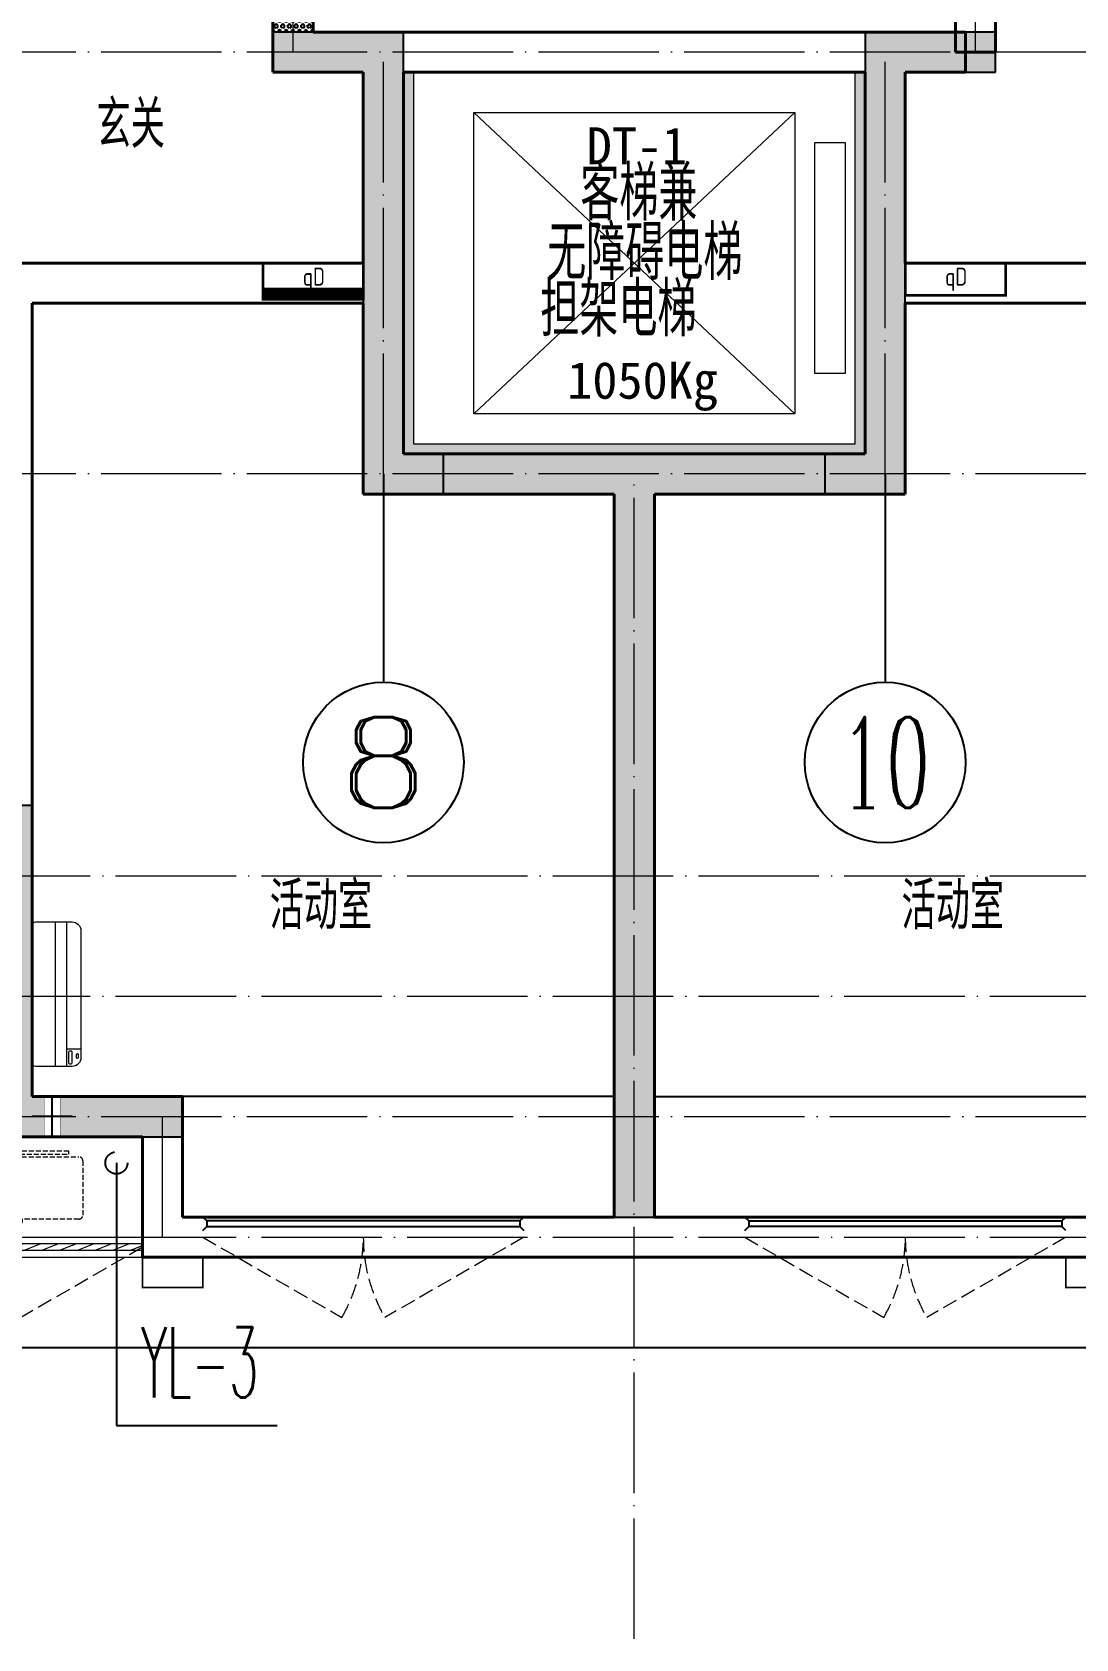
# Model space of a CAD drawing. Extents: x 27938 to 1042331, y -235042 to 1535213.
# Drawn here: x 691617 to 696817, y 517240 to 525240 of the extents above; entities that cross this region are included whole.
import ezdxf
from ezdxf.enums import TextEntityAlignment as Align

# ---------------------------------------------------------------- set-up
doc = ezdxf.new("R2010")
doc.units = 0
doc.header["$LTSCALE"] = 1000
doc.header["$MEASUREMENT"] = 0
doc.linetypes.add('DASH', pattern=[0.35, 0.25, -0.1])
doc.linetypes.add('DOTE', pattern=[2.4200000000000004, 2, -0.2, 0.02, -0.2])
for name, color, linetype in [('$RECOVER_210609100354-0', 7, 'Continuous'), ('3-栏杆1', 135, 'Continuous'), ('3.5方案汇报，与郭总、侯月琴确定户型_t8$0$2020.03.04 -1安徽标准化洋房户型(UA）_t8_t8$0$看线', 154, 'Continuous'), ('AXIS', 3, 'Continuous'), ('AXIS_TEXT', 4, 'Continuous'), ('COLUMN', 9, 'Continuous'), ('DIM_雨水', 3, 'Continuous'), ('PUB_TEXT', 4, 'Continuous'), ('VPIPE-雨水', 4, 'DASH'), ('保温', 6, 'Continuous'), ('机电标识类', 1, 'Continuous'), ('看线', 251, 'Continuous')]:
    doc.layers.add(name, color=color, linetype=linetype)
for name, color, linetype, lineweight in [('3.5方案汇报，与郭总、侯月琴确定户型_t8$0$STAIR', 2, 'Continuous', 18), ('DOTE', 19, 'DOTE', 9), ('EQUIP-消防', 3, 'Continuous', 20), ('PUB_HATCH', 8, 'Continuous', 9), ('WALL', 9, 'Continuous', 40), ('WINDOW', 8, 'Continuous', 15), ('填充', 251, 'Continuous', 5), ('平面-空调室内机', 176, 'Continuous', 9), ('平面-空调预留孔', 173, 'Continuous', 15), ('空调', 76, 'Continuous', 13)]:
    doc.layers.add(name, color=color, linetype=linetype, lineweight=lineweight)
doc.styles.add('_TCH_AXIS', font='COMPLEX', dxfattribs={"bigfont": 'GBCBIG'})
doc.styles.add('_TWT_SERIAL', font='simplex.shx', dxfattribs={"width": 0.6, "oblique": 10, "height": 3, "bigfont": 'aadri.shx'})
doc.styles.add('COMPLEX', font='COMPLEX')
doc.styles.get("Standard").update_dxf_attribs({"font": 'gbenor.shx', "bigfont": 'gbcbig.shx'})
doc.styles.add('房间名称', font='TSSDENG', dxfattribs={"width": 0.8, "bigfont": 'HZTXT'})
doc.styles.add('黑体', font='simhei.ttf')
pattern_1 = [(90, (0, 0), (-16.49778, 1.010197673501861e-15), [9.525, -19.05]), (210, (0, 0), (8.248889999999996, -14.28749658604684), [9.525, -19.05]), (150, (5.83238038093927e-16, 9.525), (-8.248890000000003, -14.28749658604684), [9.525, -19.05])]

# ---------------------------------------------------------------- blocks, each defined once
blk = doc.blocks.new('GFDGDGRDGRDG')
at = {"layer": 'DOTE', "linetype": 'DOTE', "ltscale": 0.3}
for p, q in [((586093.6727573578, 368458.3321396253), (586093.6727573579, 370358.3317887947)), ((589493.6727573576, 368458.3321396253), (589493.6727573575, 370358.3317887947)), ((626393.6739016925, 368458.3321396253), (573593.6739016977, 368458.3321396253)), ((586543.6727573578, 366358.3321396253), (586543.6727573579, 368458.3321396253)), ((589043.6727573577, 366358.3321396253), (589043.6727573577, 368458.3321396253)), ((626393.6739016924, 366358.3321396253), (573593.6739016977, 366358.3321396253)), ((587793.6727573577, 360558.3317887957), (587793.6727573578, 366358.3321396254)), ((573593.6739016977, 364358.3317887955), (626393.6739016924, 364358.3317887607)), ((573593.6739016977, 363758.3317887956), (626393.6739016923, 363758.3317887956)), ((626393.6739016923, 363158.3317887957), (573593.6739016977, 363158.3317887957)), ((585443.6727573579, 362558.3317887957), (585443.6727573578, 363158.3317887955)), ((573593.6739017051, 362558.3323982247), (626393.6739016923, 362558.3323982094))]:
    blk.add_line(p, q, dxfattribs=at)
blk = doc.blocks.new('HFHFHFHFTF')
at = {"layer": 'PUB_HATCH'}
for points in [[(547366.5747184816, 370823.7207051624), (546716.5799266086, 370823.7204600016), (546716.5799266086, 370623.7204600016), (547166.5747184816, 370623.7207051624), (547166.5747172923, 368523.7246104958), (547566.5747172923, 368523.7246104958), (547566.5747172923, 368723.7246104958), (547366.5747174243, 368723.7246104958)], [(549666.5803951984, 370823.7207051624), (549666.5803962557, 368723.7246104958), (549466.5803963877, 368723.7246104958), (549466.5803963877, 368523.7246104958), (549866.5803963877, 368523.7246104958), (549866.5803951984, 370623.7207051624), (550316.5751870715, 370623.7204600016), (550316.5751870715, 370823.7204600016)], [(546266.5848187478, 365523.7262154915), (545516.581987363, 365523.724599217), (545516.5819885496, 366973.724541688), (545316.5819885496, 366973.724541688), (545316.581987363, 365323.724599217), (546266.5848187478, 365323.7262154915)]]:
    blk.add_hatch(color=256, dxfattribs=at).paths.add_polyline_path(points)
at = {"layer": 'COLUMN', "color": 8}
for p, q in [((547366.5747184816, 370823.7207051624), (546716.5799266086, 370823.7204600016)), ((546716.5799266086, 370823.7204600016), (546716.5799266086, 370623.7204600016)), ((547366.5747174243, 368723.7246104958), (547366.5747184816, 370823.7207051624)), ((549666.5803951984, 370823.7207051624), (549666.5803962557, 368723.7246104958)), ((550316.5751870715, 370823.7204600016), (549666.5803951984, 370823.7207051624)), ((550316.5751870715, 370623.7204600016), (550316.5751870715, 370823.7204600016)), ((546716.5799266086, 370623.7204600016), (547166.5747184816, 370623.7207051624)), ((547166.5747184816, 370623.7207051624), (547166.5747172923, 368523.7246104958)), ((549866.5803963877, 368523.7246104958), (549866.5803951984, 370623.7207051624)), ((549866.5803951984, 370623.7207051624), (550316.5751870715, 370623.7204600016)), ((547566.5747172923, 368723.7246104958), (547366.5747174243, 368723.7246104958)), ((547566.5747172923, 368523.7246104958), (547566.5747172923, 368723.7246104958)), ((549666.5803962557, 368723.7246104958), (549466.5803963877, 368723.7246104958)), ((549466.5803963877, 368723.7246104958), (549466.5803963877, 368523.7246104958)), ((547166.5747172923, 368523.7246104958), (547566.5747172923, 368523.7246104958)), ((549466.5803963877, 368523.7246104958), (549866.5803963877, 368523.7246104958)), ((545516.5819885496, 366973.724541688), (545316.5819885496, 366973.724541688)), ((545516.581987363, 365523.724599217), (545516.5819885496, 366973.724541688)), ((546266.5848187478, 365523.7262154915), (545516.581987363, 365523.724599217)), ((546266.5848187478, 365323.7262154915), (546266.5848187478, 365523.7262154915)), ((545316.581987363, 365323.724599217), (546266.5848187478, 365323.7262154915))]:
    blk.add_line(p, q, dxfattribs=at)
blk = doc.blocks.new('ASDFSD')
at = {"layer": '3-栏杆1', "color": 0}
for p, q in [((681762.5879415963, 334937.5442401596), (681742.3193111992, 334955.3318184742)), ((681742.3193111992, 334955.3318184742), (681762.5879414161, 334937.5442403179)), ((681742.3193347491, 334888.4150854239), (681762.5879414133, 334908.2619604596)), ((681762.5879414161, 334937.5442403179), (681762.5879414133, 334908.2619604596)), ((683322.0506670028, 334937.4781505512), (681762.5879414163, 334937.5226424761)), ((681762.5879414135, 334908.2403724216), (683322.0506670056, 334908.1959003614)), ((683322.0506668226, 334937.5442278689), (683342.3192972196, 334955.3318061834)), ((683342.3192972196, 334955.3318061834), (683322.0506670028, 334937.5442280272)), ((683322.0506670028, 334937.5442280272), (683322.0506670056, 334908.2619481689)), ((683322.0506670056, 334908.2619481689), (683342.3192736697, 334888.4150731332)), ((683342.3192736697, 334888.4150731332), (683322.0506670056, 334908.2619481689))]:
    blk.add_line(p, q, dxfattribs=at)
blk = doc.blocks.new('dongkong')
at = {"color": 0}
blk.add_wipeout([(-603756.0415179721, 210770.96306340612), (-603756.0415180603, 210570.80961624245), (-603836.0415181214, 210570.80961593534), (-603836.0415181519, 210770.96306307407)], dxfattribs=at)
at = {"layer": '机电标识类', "color": 0, "linetype": 'DASH', "ltscale": 400}
for p, q in [((-603796.0415180789, 210770.9630630909), (-603796.0415180789, 210570.8096162414)), ((-603896.0415180789, 210670.6929921169), (-603696.0415180789, 210670.6929921169))]:
    blk.add_line(p, q, dxfattribs=at)
at = {"layer": '空调', "color": 0, "linetype": 'DASH', "const_width": 2}
blk.add_lwpolyline([(-603756.0415180789, 210770.9630630909), (-603756.0415180789, 210570.8096162414), (-603836.0415180789, 210570.8096162414), (-603836.0415180789, 210770.9630630909)], close=True, dxfattribs=at)
blk = doc.blocks.new('A$C001338C2')
at = {"color": 0}
for p, q in [((844.9999883423079, 303.6000072514144), (54.99998834231155, 303.6000543390692)), ((109.0525457565491, 214.7673082745569), (109.0525510513944, 303.6000511174025)), ((-1.49359439092e-05, 248.6000576173246), (-2.84423585981e-05, 22.0000576172315)), ((899.9999715576414, 22.00000397306576), (899.9999850640525, 248.6000039731589)), ((21.99997024633922, 5.63059293199e-05), (877.9999702463392, 5.2843679441e-06))]:
    blk.add_line(p, q, dxfattribs=at)
at = {"color": 0, "lineweight": 5}
for p, q in [((899.9999830474662, 214.7672611304297), (-1.69525337697e-05, 214.7673147745954)), ((899.9999787804518, 143.1781611304468), (-2.12195482163e-05, 143.1782147746126))]:
    blk.add_line(p, q, dxfattribs=at)
at = {"color": 0}
for points in [[(89.24090579471158, 226.3562818807586), (22.19125331861505, 226.3562858772129, -0.414213562372504), (16.6912536464406, 231.8562862050385), (16.69125431894281, 243.1390318179401, -0.414213562373095), (22.19125464676836, 248.6390314901146), (89.24090712286488, 248.6390274936603, -0.414213562373095), (94.74090679503934, 243.1390271658347), (94.74090612253713, 231.8562815529331, -0.414213562373095)], [(73.08482630450817, 275.0144977724194), (56.77886350143308, 275.0144987443309, -0.414213562373095), (51.27886382925863, 280.5144990721565), (51.27886400034913, 283.3844664433818, -0.414213562373095), (56.77886432817468, 288.8844661155563), (73.08482713124977, 288.8844651436448, -0.4142135623732024), (78.58482680342422, 283.3844648158192), (78.58482663233372, 280.5144974445939, -0.414213562373095)]]:
    blk.add_lwpolyline(points, format="xyb", close=True, dxfattribs=at)
for centre, radius, start, end in [((54.99998506405609, 248.6000543390692), 55.0000000000001, 89.99999658490542, 179.9999965849054), ((844.9999850640525, 248.6000072514144), 55.0000000000001, 359.9999965849054, 89.99999658490542), ((21.9999715576414, 22.00005630592932), 22.00000000000004, 179.9999965849054, 269.9999965849054), ((877.9999715576414, 22.00000528436794), 22.00000000000004, 269.9999965849054, 359.9999965849054)]:
    blk.add_arc(centre, radius, start, end, dxfattribs=at)
blk = doc.blocks.new('gsergvr')
at = {"layer": '平面-空调预留孔', "color": 0, "linetype": 'DASH', "ltscale": 0.1}
for p, q in [((34075.40689820799, 17176.21177392045), (34075.40689820799, 17166.21177392045)), ((34085.40689820799, 17156.21177392045), (34438.2425664645, 17156.21177392045)), ((34448.2425664645, 17166.21177392045), (34448.2425664645, 17176.21177392045))]:
    blk.add_line(p, q, dxfattribs=at)
blk.add_lwpolyline([(34728.55383313683, 17176.21177392068), (33988.55383313683, 17176.21177392045, -0.414213562373517), (33968.55383313683, 17196.21177392045), (33968.5538331373, 17466.21177392045, -0.414213562372746), (33988.5538331373, 17486.21177392045), (34728.55383313636, 17486.21177392045, -0.4142135623727947), (34748.55383313636, 17466.21177392045), (34748.55383313683, 17196.21177392091, -0.4142135623733224)], format="xyb", close=True, dxfattribs=at)
blk.add_lwpolyline([(34679.34183939642, 17515.32109233934), (34259.5236940319, 17515.32109233934), (34259.5236940319, 17500.20703668251), (34679.34183939642, 17500.20703668251)], close=True, dxfattribs=at)
for centre, start, end in [((34085.40689820799, 17166.21177392045), 180, 270), ((34438.2425664645, 17166.21177392045), 270, 0)]:
    blk.add_arc(centre, 10, start, end, dxfattribs=at)
at = {"layer": '平面-空调预留孔', "color": 0, "linetype": 'DASH', "ltscale": 0.1, "style": '黑体', "width": 1.2}
blk.add_text('A.C', height=117.045, dxfattribs=at).set_placement((34110.94965887904, 17264.83656359856))
blk = doc.blocks.new('rtyryrtyeeretee')
at = {"layer": '平面-空调预留孔', "color": 8}
blk.add_blockref('gsergvr', (635673.4605407391, 326705.7952499206), dxfattribs=at)
blk = doc.blocks.new('VDVDVDCZSCCS')
at = {"layer": '保温', "linetype": 'Continuous', "ltscale": 10}
h = blk.add_hatch(dxfattribs=at)
h.set_pattern_fill('HEX', color=251, scale=10, angle=90, style=0)
h.set_pattern_definition(pattern_1)
h.paths.add_polyline_path([(546716.6777758279, 370823.7204600016), (546916.6777595185, 370823.7204599889), (546916.5739644961, 370973.7260572037), (546716.5739808055, 370973.7262538486)])
h = blk.add_hatch(dxfattribs=at)
h.set_pattern_fill('HEX', color=251, scale=10, angle=90, style=0)
h.set_pattern_definition(pattern_1)
h.paths.add_polyline_path([(549466.5778929805, 368523.7248067016), (549466.5778515742, 368723.7248036918), (547566.5772535016, 368723.7248037361), (547566.577294908, 368523.7248067458)])
h = blk.add_hatch(dxfattribs=at)
h.set_pattern_fill('HEX', color=251, scale=10, angle=90, style=0)
h.set_pattern_definition(pattern_1)
h.paths.add_polyline_path([(548416.6765335839, 364923.7247940315), (548616.6765172745, 364923.7247940188), (548616.6764863663, 368523.7247068925), (548416.6765026756, 368523.7249035374)])
at = {"layer": '保温', "color": 251, "linetype": 'Continuous', "ltscale": 10}
blk.add_line((548416.5786843646, 364923.7247940315), (548616.5786843668, 364923.7247940188), dxfattribs=at)
blk = doc.blocks.new('GDGRDGDRGDFD')
at = {"layer": 'EQUIP-消防', "color": 0, "const_width": 12.82051282052028}
blk.add_lwpolyline([(136866.5605577994, 335507.811971089), (136366.5605577994, 335507.8119710906), (136366.5605577991, 335347.8119710904), (136866.5605577991, 335347.8119710888)], close=True, dxfattribs=at)
at = {"layer": 'PUB_TEXT', "color": 0, "style": '房间名称', "width": 0.8}
blk.add_text('qD', height=90, dxfattribs=at).set_placement((136565.0499633249, 335395.5346836653))
blk = doc.blocks.new('HGFHGGGDFGRD')
at = {"color": 8}
blk.add_blockref('GDGRDGDRGDFD', (556400.014160394, 34165.91269551835), dxfattribs=at)
at = {"color": 8, "rotation": 359.9985591725983}
blk.add_blockref('GDGRDGDRGDFD', (559591.5669072001, 34169.39107311015), dxfattribs=at)
blk = doc.blocks.new('$WINLIB2D$00000039')
at = {"color": 0}
for points in [[(-0.4999999999983409, 0.5000000000445652), (-0.4999999999999964, -0.4999999999999716)], [(0.5000000000016591, 0.4999999999536158), (-0.4999999999983409, 0.5000000000445652)], [(0.4999999999983338, -0.5000000000463842), (0.4999999999999609, 0.4999999999999432)], [(-0.499999999999428, 0.1666666667124446), (0.500000000000572, 0.1666666666205998)], [(-0.3838834764901549, -0.166666666632409), (-0.4479860405916831, 0.1666666667079113)], [(-0.3158924398378069, -0.166666666637866), (-0.3799950039392748, 0.1666666667006353)], [(-0.2479014031851996, -0.166666666645142), (-0.3120039672867243, 0.1666666666951784)], [(-0.1799103665328481, -0.1666666666505989), (-0.2440129306343159, 0.1666666666887977)], [(-0.1119193298802692, -0.1666666666569512), (-0.1760218939817904, 0.1666666666824455)], [(-0.04392829322788927, -0.1666666666633319), (-0.1080308573293216, 0.1666666666760648)], [(0.02406274342471804, -0.1666666666696841), (-0.04003982067680312, 0.1666666666697125)], [(0.09205378007703402, -0.1666666666751411), (0.02795121597557682, 0.1666666666642556)], [(0.1600448167296129, -0.1666666666815217), (0.0959422526280953, 0.1666666666578749)], [(0.2280358533819644, -0.166666666687874), (0.163933289280525, 0.1666666666505989)], [(0.2960268900345753, -0.1666666666942547), (0.231924325933047, 0.1666666666460657)], [(0.3640179266869801, -0.1666666667006069), (0.2999153625854838, 0.166666666639685)], [(0.4320089633395341, -0.1666666667060639), (0.3679063992380058, 0.166666666632409)], [(0.4999999999916831, -0.1666666667115209), (0.4358974358904746, 0.1666666666260568)], [(-0.4518745131427302, -0.1666666666260284), (-0.5000000000072298, 0.08358586507802102)], [(-0.500000000000572, -0.1666666666214951), (0.499999999999428, -0.1666666667124446)], [(0.4999999999983338, -0.5000000000463842), (-0.5000000000016662, -0.4999999999554348)]]:
    blk.add_lwpolyline(points, dxfattribs=at)
blk = doc.blocks.new('_AXISO')
blk.add_circle((0, 0), 0.5)
at = {"layer": 'AXIS_TEXT', "style": 'COMPLEX', "width": 1.041666666666667}
blk.add_attdef('A', text='', height=0.56, dxfattribs=at).set_placement((-0.25, -0.28), (0.25, -0.28), align=Align.FIT)

msp = doc.modelspace()

# ---------------------------------------------------------------- hatches: boundary and pattern name
at = {"layer": '填充'}
h = msp.add_hatch(dxfattribs=at)
h.set_pattern_fill('隔热材料02', color=8, scale=100, style=0)
h.set_pattern_definition([(0, (-479591.8181273252, -85598.18220926612), (0, 50), []), (0, (-479591.8181273252, -85581.51570926607), (0, 50), []), (270, (-479548.0766273252, -85572.88445926609), (50, -9.184850993605149e-15), [5.01775, -44.98225]), (270, (-479585.5353773249, -85572.88445926609), (50, -9.184850993605149e-15), [5.01775, -44.98225]), (90, (-479560.0236273248, -85606.8134592661), (-50, 3.061616997868383e-15), [5.01775, -44.98225]), (90, (-479573.5886273253, -85606.8134592661), (-50, 3.061616997868383e-15), [5.01775, -44.98225]), (180, (-479541.7938773249, -85614.84895926609), (-6.123233995736766e-15, -50), [50.02425, 0.02425]), (135, (-479555.7511273249, -85612.34020926605), (2.775557561562891e-15, 49.99987405109137), [4.268000000000001, -66.44274999999999]), (116.56505, (-479508.769127325, -85609.32220926613), (0.0001128305918363104, 49.99993342107836), [2.804999999999994, -108.9984999999998]), (116.56505, (-479558.769127325, -85609.32220926613), (0.0001128305918363104, 49.99993342107836), [2.804999999999994, -108.9984999999998]), (153.43495, (-479500.7336273248, -85614.84895926609), (-0.0001128305918057793, 49.99993342107837), [5.609999999999999, -106.1935]), (153.43495, (-479550.7336273248, -85614.84895926609), (-0.0001128305918057793, 49.99993342107837), [5.609999999999999, -106.1935]), (63.43495000000001, (-479510.0236273248, -85601.7957092661), (-0.0001128305918307593, 49.99993342107837), [26.714, -85.0895]), (63.43495000000001, (-479560.0236273248, -85601.7957092661), (-0.0001128305918307593, 49.99993342107837), [26.714, -85.0895]), (116.56505, (-479498.0766273252, -85572.88445926609), (0.0001128305918363104, 49.99993342107836), [2.804999999999994, -108.9984999999998]), (116.56505, (-479548.0766273252, -85572.88445926609), (0.0001128305918363104, 49.99993342107836), [2.804999999999994, -108.9984999999998]), (135, (-479549.331127325, -85570.37570926605), (2.775557561562891e-15, 49.99987405109137), [4.268000000000001, -66.44274999999999]), (153.43495, (-479502.3491273251, -85567.35770926613), (-0.0001128305918057793, 49.99993342107837), [5.609999999999999, -106.1935]), (153.43495, (-479552.3491273251, -85567.35770926613), (-0.0001128305918057793, 49.99993342107837), [5.609999999999999, -106.1935]), (45, (-479584.2808773251, -85570.37570926605), (0, 49.99987405109137), [4.268000000000001, -66.44274999999999]), (63.43495000000001, (-479535.5353773249, -85572.88445926609), (-0.0001128305918307593, 49.99993342107837), [2.805, -108.9985]), (63.43495000000001, (-479585.5353773249, -85572.88445926609), (-0.0001128305918307593, 49.99993342107837), [2.805, -108.9985]), (26.56505, (-479531.263127325, -85567.35770926613), (0.0001128305918307593, 49.99993342107837), [5.609999999999999, -106.1935]), (26.56505, (-479581.263127325, -85567.35770926613), (0.0001128305918307593, 49.99993342107837), [5.609999999999999, -106.1935]), (116.56505, (-479523.5886273253, -85601.7957092661), (0.0001128305918363104, 49.99993342107836), [26.71399999999996, -85.08949999999983]), (116.56505, (-479573.5886273253, -85601.7957092661), (0.0001128305918363104, 49.99993342107836), [26.71399999999996, -85.08949999999983]), (45, (-479577.8608773252, -85612.34020926605), (0, 49.99987405109137), [4.268000000000001, -66.44274999999999]), (63.43495000000001, (-479524.842877325, -85609.32220926613), (-0.0001128305918307593, 49.99993342107837), [2.805, -108.9985]), (63.43495000000001, (-479574.842877325, -85609.32220926613), (-0.0001128305918307593, 49.99993342107837), [2.805, -108.9985]), (26.56505, (-479532.8786273248, -85614.84895926609), (0.0001128305918307593, 49.99993342107837), [5.609999999999999, -106.1935]), (26.56505, (-479582.8786273248, -85614.84895926609), (0.0001128305918307593, 49.99993342107837), [5.609999999999999, -106.1935])])
h.paths.add_polyline_path([(695716.5792017077, 525040.4485944479), (695766.5792017077, 525040.4485944463), (695766.5792016399, 523140.4485944262), (693466.57920163, 523140.4485944441), (693466.5792016037, 525040.4485944475), (693516.5792016037, 525040.4485944466), (693516.5792016294, 523190.4485944412), (695716.5792016415, 523190.4485944266)])

# ---------------------------------------------------------------- linework, layer by layer
at = {"layer": '$RECOVER_210609100354-0', "color": 8, "const_width": 8}
for points in [[(692166.5821823177, 519140.4482718646), (692166.5821823177, 518990.4482718646), (692466.5821823177, 518990.4482718646), (692466.5821823215, 519140.4487855679)], [(697066.5729313623, 519140.4482718646), (697066.5729313623, 518990.4482718646), (696766.5729313623, 518990.4482718646), (696766.5729313586, 519140.4487855679)]]:
    msp.add_lwpolyline(points, dxfattribs=at)
at = {"layer": '3.5方案汇报，与郭总、侯月琴确定户型_t8$0$2020.03.04 -1安徽标准化洋房户型(UA）_t8_t8$0$看线', "color": 8, "ltscale": 10}
for p, q in [((694516.5788049356, 519940.4410621587), (692366.5821823087, 519940.4482707054)), ((694716.5763087445, 519940.4410621587), (696866.5729313714, 519940.4482707054))]:
    msp.add_line(p, q, dxfattribs=at)
at = {"layer": '3.5方案汇报，与郭总、侯月琴确定户型_t8$0$STAIR', "color": 8}
for p, q in [((695416.5750149158, 524840.4496247186), (693816.5750149153, 523340.4496247201)), ((693816.5750149153, 524840.4496247186), (695416.5750149158, 523340.4496247201))]:
    msp.add_line(p, q, dxfattribs=at)
for points in [[(693816.5750149153, 523340.4496247201), (693816.5750149153, 524840.4496247186), (695416.5750149158, 524840.4496247186), (695416.5750149158, 523340.4496247201)], [(695516.5750149062, 523540.4496248356), (695516.5750149062, 524690.449624836), (695666.575014909, 524690.449624836), (695666.575014909, 523540.4496248356)]]:
    msp.add_lwpolyline(points, close=True, dxfattribs=at)
at = {"layer": 'AXIS', "color": 8}
for p, q in [((693366.5747206898, 523040.44962475), (693366.5747206898, 522004.1865647279)), ((695866.5747206924, 523040.4498454974), (695866.5749036942, 522004.1867854752))]:
    msp.add_line(p, q, dxfattribs=at)
at = {"layer": 'DIM_雨水'}
for p, q in [((692036.5765603052, 519610.4482706696), (692036.5765603052, 518302.2033065837)), ((692036.5765603052, 518302.2033065837), (692837.7505463288, 518302.2033065837))]:
    msp.add_line(p, q, dxfattribs=at)
at = {"layer": 'VPIPE-雨水'}
msp.add_circle((692036.5765603052, 519610.4482706696), 55, dxfattribs=at)
at = {"layer": 'WALL', "color": 8}
for p, q in [((692816.5777033451, 526940.4489347577), (692816.5792564461, 525040.4496247363)), ((693016.577703339, 526940.4495495668), (693016.5790929561, 525240.449624732)), ((696216.577410364, 526940.4490297054), (696216.5759389845, 525140.4483526333)), ((696416.5774103581, 526940.4489347753), (696416.5759389845, 525140.4481891489)), ((693016.5790929561, 525240.449624732), (693366.5784615091, 525240.449624727)), ((693366.5784615091, 525240.449624727), (695866.5806807624, 525240.4496247272)), ((695866.5806807496, 525240.4496247272), (696266.5797168426, 525240.4496247782)), ((696266.5797168426, 525240.4496247782), (696266.5797168681, 525040.4496247782)), ((696416.5759389845, 525140.4481891489), (696216.5759389845, 525140.4483526333)), ((692816.5792564461, 525040.4496247363), (693266.5784109221, 525040.4496247363)), ((693266.5780016668, 524090.4486216187), (693266.5784109221, 525040.4496247363)), ((693466.5779735944, 523990.4485785646), (693466.5784259427, 525040.4496247167)), ((693466.5784259427, 525040.4496247167), (695766.5806068017, 525040.4496247168)), ((695766.5806068017, 525040.4496247168), (695766.5798302676, 523990.4486955985)), ((695966.5806067892, 525040.4496247252), (695966.5799042062, 524090.4486216431)), ((695966.5806067892, 525040.4496247252), (696266.5797168681, 525040.4496247782)), ((691416.5794457004, 524090.4486215999), (693266.5780016668, 524090.4486216187)), ((697816.5756667136, 524090.4486216243), (695966.5799042062, 524090.4486216431)), ((693466.5776074349, 523140.4482818297), (693466.5779735944, 523990.4485785646)), ((695766.5798302676, 523990.4486955985), (695766.5792016399, 523140.4485944262)), ((691616.5794527977, 523890.4486216283), (691616.5793840138, 521040.4482683716)), ((691616.5794527977, 523890.4486216283), (693266.5779155316, 523890.4486216452)), ((693266.5775062767, 522940.4482818283), (693266.5779155316, 523890.4486216452)), ((695966.5797562685, 523890.4486216696), (695966.5790536863, 522940.448648854)), ((697616.5756596982, 523890.4486216527), (695966.5797562685, 523890.4486216696)), ((694616.577556844, 523140.4482817722), (693466.5776074349, 523140.4482818297)), ((695766.5792016399, 523140.4485944262), (694616.5775296506, 523140.4482817722)), ((694516.5775796099, 522940.448281781), (693266.5775062767, 522940.4482818283)), ((694516.5775796099, 522940.448281781), (694516.5786693661, 519340.4482705814)), ((695966.5790536863, 522940.448648854), (694716.5775946105, 522940.4483089847)), ((694716.5775946105, 522940.4483089847), (694716.5786843665, 519340.4482705714)), ((692366.5821824335, 519940.4482706927), (692366.5821824331, 519340.4482707033)), ((692166.5821823151, 519740.4482707869), (692166.5821823147, 519140.448270751)), ((694516.5786693661, 519340.4482705814), (692366.5821824331, 519340.4482707033)), ((694716.5786843665, 519340.4482705714), (696866.5729313052, 519340.4482706934)), ((694616.5787071328, 519140.4482706185), (692166.5821823147, 519140.448270751)), ((694616.5764065472, 519140.4482706185), (697066.5729313218, 519140.4482707671))]:
    msp.add_line(p, q, dxfattribs=at)
at = {"layer": 'WINDOW', "color": 8, "linetype": 'DASH', "ltscale": 0.3}
for points in [[(692466.5821824546, 519240.4482706571), (693159.4025054877, 518840.4482706551, 0.1316524975905399), (693266.582182461, 519240.4482706648)], [(694066.5821824673, 519240.4482706571), (693373.7618594344, 518840.4482706551, -0.1316524975905399), (693266.5821824609, 519240.4482706648)], [(695166.5729312131, 519240.448270657), (695859.3932542459, 518840.4482706549, 0.1316524975905399), (695966.5729312195, 519240.4482706646)], [(696766.5729312258, 519240.4482706567), (696073.7526081926, 518840.4482706548, -0.1316524975905399), (695966.5729312194, 519240.4482706646)], [(692166.5765602384, 519190.4482718738), (691040.7435353119, 518540.4482718706, -0.1316524976281984), (690866.5765602577, 519190.4482718785)]]:
    msp.add_lwpolyline(points, format="xyb", dxfattribs=at)
at = {"layer": '填充', "color": 8}
msp.add_lwpolyline([(695716.5792017077, 525040.4485944479), (695766.5792017077, 525040.4485944463), (695766.5792016399, 523140.4485944262), (693466.57920163, 523140.4485944441), (693466.5792016037, 525040.4485944475), (693516.5792016037, 525040.4485944466), (693516.5792016294, 523190.4485944412), (695716.5792016415, 523190.4485944266)], close=True, dxfattribs=at)

# ---------------------------------------------------------------- block references
at = {"color": 8}
for name, p in [('HFHFHFHFTF', (146100.00000034, 154416.7234764724)), ('HGFHGGGDFGRD', (-6.984919309616089e-10, 154416.7234765471)), ('rtyryrtyeeretee', (21447.40840197715, 175448.4331925661))]:
    msp.add_blockref(name, p, dxfattribs=at)
at = {"layer": '3-栏杆1', "color": 8}
msp.add_blockref('ASDFSD', (10724.26287086774, 184385.1164518749), dxfattribs=at)
at = {"layer": '3-栏杆1', "color": 8, "xscale": -1}
msp.add_blockref('ASDFSD', (1378508.892242812, 184385.1164518749), dxfattribs=at)
at = {"layer": '3.5方案汇报，与郭总、侯月琴确定户型_t8$0$2020.03.04 -1安徽标准化洋房户型(UA）_t8_t8$0$看线', "ltscale": 10}
msp.add_blockref('GFDGDGRDGRDG', (106822.9047994823, 156682.1164820155), dxfattribs=at)
at = {"layer": 'AXIS', "color": 8}
ref = msp.add_blockref('_AXISO', (693366.5747206898, 521604.1865647279), dxfattribs=dict(at, xscale=800, yscale=800, zscale=800))
ref.add_attrib('A', '8', dxfattribs={"layer": 'AXIS_TEXT', "color": 8, "height": 452.5483399593904, "style": '_TCH_AXIS', "width": 1.500000000000253}).set_placement((693140.3005507101, 521377.9123947482), (693592.8488906695, 521377.9123947482), align=Align.FIT)
ref = msp.add_blockref('_AXISO', (695866.5749743334, 521604.1867854752), dxfattribs=dict(at, xscale=800, yscale=800, zscale=800))
ref.add_attrib('A', '10', dxfattribs={"layer": 'AXIS_TEXT', "color": 8, "height": 452.5483399593904, "style": '_TCH_AXIS', "width": 0.7241379310346049}).set_placement((695640.3008043537, 521377.9126154956), (696092.8491443131, 521377.9126154956), align=Align.FIT)
at = {"layer": 'WINDOW', "xscale": 1299.999999983003, "yscale": -100, "zscale": 1299.999999983003, "rotation": 180}
msp.add_blockref('$WINLIB2D$00000039', (691516.5765602482, 519190.4482718601), dxfattribs=at)
at = {"layer": '平面-空调预留孔', "color": 8, "xscale": -0.800000000046565, "yscale": 0.800000000046565, "zscale": 0.800000000046565, "rotation": 269.9999997665698}
msp.add_blockref('A$C001338C2', (691616.7707343294, 520090.4483085142), dxfattribs=at)

# ---------------------------------------------------------------- texts
at = {"layer": 'DIM_雨水', "color": 7, "style": '_TWT_SERIAL', "width": 0.48}
msp.add_text('YL-3', height=350, dxfattribs=at).set_placement((692159.7505463288, 518442.2033065837))
at = {"layer": 'PUB_TEXT', "color": 8}
for s, height, p in [('玄关', 236.3120567375886, (691937.7573430531, 524663.6164820155)), ('客梯兼', 270.0709219858156, (694347.4542362296, 524302.5304286347)), ('无障碍电梯', 270.0709219858156, (694182.8853283348, 524006.7602607234)), ('担架电梯', 270.0709219858156, (694148.4514878872, 523725.201545761)), ('活动室', 236.3120567375886, (692800.3139531381, 520772.7324803674)), ('活动室', 236.3120567375886, (695948.0539264996, 520772.7324803675))]:
    msp.add_text(s, height=height, dxfattribs=at).set_placement(p)
at = {"layer": 'PUB_TEXT', "color": 8, "style": '黑体'}
for s, p in [('DT-1', (694379.4519530414, 524582.7008438592)), ('1050Kg', (694282.4519530414, 523415.0314244487))]:
    msp.add_text(s, height=184.0084388185654, dxfattribs=at).set_placement(p)

# ---------------------------------------------------------------- next in the draw order: block references
at = {"layer": '平面-空调室内机', "color": 8, "ltscale": 0.3, "rotation": 180}
msp.add_blockref('dongkong', (87920.63452866452, 730511.2578870896), dxfattribs=at)

# ---------------------------------------------------------------- next in the draw order: linework, layer by layer
at = {"layer": 'WALL', "color": 8}
for p, q in [((691616.5793985482, 521040.4482702208), (691616.5793923237, 519940.4482706929)), ((692366.5821824335, 519940.4482706927), (691616.5793923237, 519940.4482706929)), ((692166.5821823151, 519740.4482707869), (691516.5793713361, 519740.4482707854))]:
    msp.add_line(p, q, dxfattribs=at)
at = {"layer": '看线', "color": 8}
msp.add_lwpolyline([(684766.5915067713, 520340.4482614103), (684766.5851514908, 518690.4482705824), (704466.5635878831, 518690.4482705559), (704466.5636279156, 520190.4482612222), (706816.5809898622, 520190.4482705654)], dxfattribs=at)

# ---------------------------------------------------------------- next in the draw order: block references
at = {"color": 8}
msp.add_blockref('VDVDVDCZSCCS', (146100, 154416.7234765472), dxfattribs=at)

doc.saveas('drawing.dxf')
